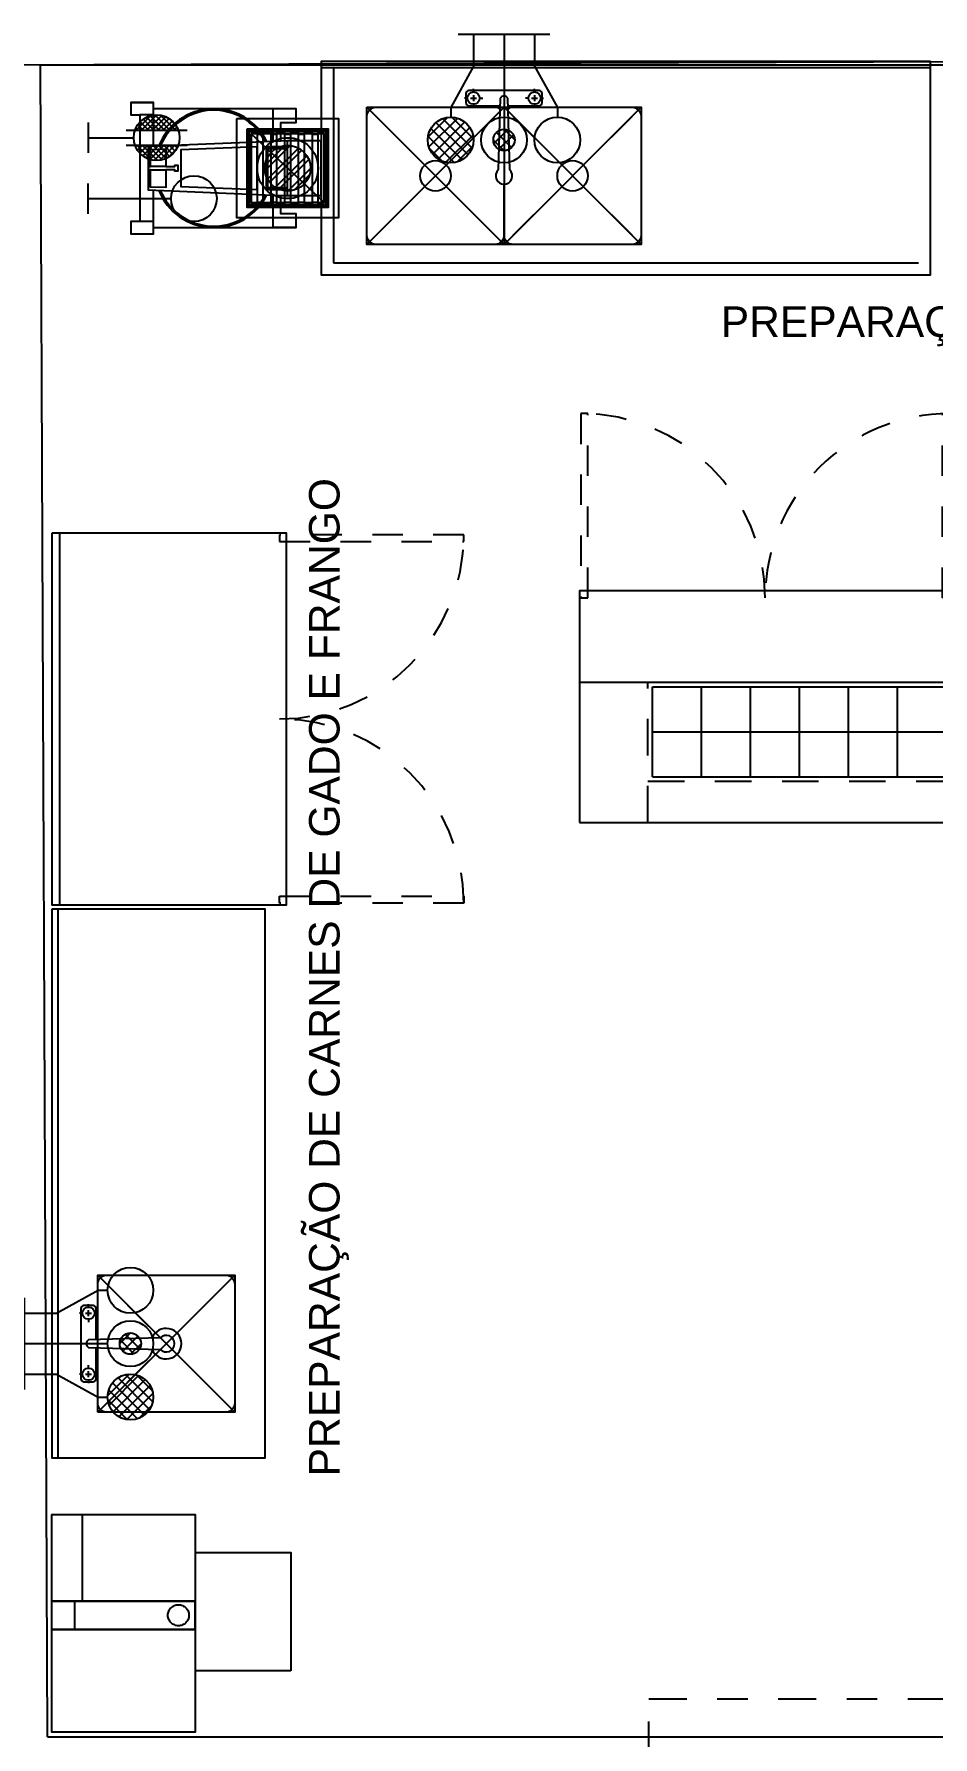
# Model space of a CAD drawing. Header units: metres. Extents: x 4708.8 to 4736.9, y 4064.2 to 4079.8.
# Drawn here: x 4715.77 to 4718.72, y 4074.21 to 4079.79 of the extents above; entities that cross this region are included whole.
import ezdxf
from ezdxf.enums import TextEntityAlignment as Align

# ---------------------------------------------------------------- set-up
doc = ezdxf.new("R2010")
doc.units = ezdxf.units.M
for name, pattern in [('DASHDOT', [1, 0.5, -0.25, 0, -0.25]), ('DIS', [0.09, 0.06, -0.03]), ('DX2', [0.18, 0.12, -0.06]), ('HIDDEN', [0.375, 0.25, -0.125])]:
    doc.linetypes.add(name, pattern=pattern)
for name, color, linetype in [('CONTORNO', 8, 'Continuous'), ('ELEC', 10, 'Continuous'), ('EQ_FAB', 5, 'Continuous'), ('MUEBLESSE', 253, 'Continuous'), ('PLOM', 150, 'Continuous'), ('TXT', 6, 'Continuous')]:
    doc.layers.add(name, color=color, linetype=linetype)
doc.styles.get("Standard").update_dxf_attribs({"font": 'arial.ttf'})

# ---------------------------------------------------------------- blocks, each defined once
blk = doc.blocks.new('AF_M')
at = {"layer": 'PLOM'}
for p, q in [((0, -0.05), (0, 0.05)), ((0, 0), (0.2724, 0))]:
    blk.add_line(p, q, dxfattribs=at)
blk.add_circle((0.3474, 0), 0.075, dxfattribs=at)
blk = doc.blocks.new('*X12')
at = {"color": 0}
for p, q in [((11.912, 9.5078), (11.9952, 9.5911)), ((11.912, 9.5255), (11.9775, 9.591)), ((11.9205, 9.481), (12.0221, 9.5826)), ((11.9275, 9.4703), (12.0328, 9.5756)), ((11.946, 9.4534), (12.0496, 9.5571)), ((11.9576, 9.4474), (12.0557, 9.5455)), ((11.9872, 9.4416), (12.0615, 9.5159)), ((12.008, 9.4447), (12.0583, 9.4951))]:
    blk.add_line(p, q, dxfattribs=at)
blk = doc.blocks.new('COLADERA')
at = {"layer": 'PLOM'}
for radius in [0.1, 0.075]:
    blk.add_circle((0, 0), radius, dxfattribs=at)
blk.add_blockref('*X12', (-11.9865, -9.5166), dxfattribs=at)
blk = doc.blocks.new('*X36')
at = {"color": 0}
for p, q in [((18.9746, 4.9915), (19.022, 5.039)), ((18.9923, 4.9915), (19.0423, 5.0415)), ((19.0501, 4.9915), (19.008, 5.0336)), ((19.0099, 4.9915), (19.0581, 5.0397)), ((19.0678, 4.9915), (19.0207, 5.0386)), ((19.0276, 4.9915), (19.0714, 5.0353)), ((19.0854, 4.9915), (19.0357, 5.0413)), ((19.0453, 4.9915), (19.0829, 5.0291)), ((19.1031, 4.9915), (19.0542, 5.0405)), ((19.1032, 5.0091), (19.084, 5.0283)), ((18.9794, 4.9915), (18.9732, 4.9977)), ((18.9971, 4.9915), (18.9796, 5.009)), ((19.0147, 4.9915), (18.9876, 5.0187)), ((19.0324, 4.9915), (18.997, 5.0269)), ((19.063, 4.9915), (19.0927, 5.0213)), ((19.0806, 4.9915), (19.1011, 5.012)), ((19.0983, 4.9915), (19.108, 5.0012)), ((18.9727, 4.9366), (18.9776, 4.9415)), ((19.0244, 4.8935), (18.9763, 4.9415)), ((18.9789, 4.9252), (18.9953, 4.9415)), ((18.9867, 4.9153), (19.013, 4.9415)), ((19.044, 4.8916), (18.994, 4.9415)), ((18.996, 4.9069), (19.0306, 4.9415)), ((19.0068, 4.9), (19.0483, 4.9415)), ((19.0595, 4.8937), (19.0117, 4.9415)), ((19.0193, 4.8949), (19.066, 4.9415)), ((19.0726, 4.8983), (19.0294, 4.9415)), ((19.034, 4.8919), (19.0837, 4.9415)), ((19.0839, 4.9047), (19.0471, 4.9415)), ((19.0521, 4.8923), (19.1014, 4.9415)), ((19.0936, 4.9126), (19.0647, 4.9415)), ((19.0792, 4.9017), (19.1063, 4.9288)), ((19.1019, 4.9221), (19.0824, 4.9415)), ((19.1086, 4.933), (19.1001, 4.9415))]:
    blk.add_line(p, q, dxfattribs=at)
blk = doc.blocks.new('CONT_D')
at = {"layer": 'ELEC'}
for p, q in [((0, 0.05), (0, -0.05)), ((0, 0), (0.15, 0)), ((0.125, 0.025), (0.325, 0.025)), ((0.125, -0.025), (0.325, -0.025))]:
    blk.add_line(p, q, dxfattribs=at)
blk.add_circle((0.225, 0), 0.075, dxfattribs=at)
blk.add_blockref('*X36', (-18.8165, -4.9665), dxfattribs=at)
blk = doc.blocks.new('T-10-S')
at = {"layer": 'MUEBLESSE'}
for p, q in [((0.05, 0.215), (0.125, 0.215)), ((0.125, 0.175), (0.08, 0.175)), ((0.125, 0.0719), (0.125, 0.195)), ((0.5925, 0.195), (0.5175, 0.195)), ((0.5175, 0.088), (0.5175, 0.195)), ((0.6845, -0.113), (0.4455, 0.113)), ((0.565, -0.09), (0.565, 0.09)), ((0.125, -0.195), (0.125, -0.0719)), ((0.5175, -0.195), (0.5175, -0.088)), ((0.125, -0.175), (0.08, -0.175)), ((0.5925, -0.195), (0.5175, -0.195))]:
    blk.add_line(p, q, dxfattribs=at)
for points in [[(0.08, -0.175), (0.05, -0.175), (0.05, -0.215), (0.125, -0.215), (0.125, -0.195), (0.5925, -0.195), (0.5925, -0.15), (0.5425, -0.15), (0.5425, -0.0891), (0.565, -0.09), (0.675, -0.09), (0.675, 0.09), (0.565, 0.09), (0.5425, 0.0891), (0.5425, 0.15), (0.5925, 0.15), (0.5925, 0.195), (0.125, 0.195), (0.125, 0.215), (0.05, 0.215), (0.05, 0.175), (0.08, 0.175)], [(0.08, -0.175), (0.05, -0.175), (0.05, -0.215), (0.125, -0.215), (0.125, -0.195), (0.5925, -0.195), (0.5925, -0.15), (0.5425, -0.15), (0.5425, -0.0891), (0.565, -0.09), (0.675, -0.09), (0.675, 0.09), (0.565, 0.09), (0.5425, 0.0891), (0.5425, 0.15), (0.5925, 0.15), (0.5925, 0.195), (0.125, 0.195), (0.125, 0.215), (0.05, 0.215), (0.05, 0.175), (0.08, 0.175)], [(0.3967, 0.1618), (0.3967, -0.1618), (0.7333, -0.1618), (0.7333, 0.1618)], [(0.4305, 0.128), (0.4305, -0.128), (0.6995, -0.128), (0.6995, 0.128)], [(0.4335, 0.125), (0.4335, -0.125), (0.6965, -0.125), (0.6965, 0.125)], [(0.6935, -0.1215), (0.4365, -0.1215), (0.4365, 0.1215), (0.6935, 0.1215)], [(0.692, 0.12), (0.438, 0.12), (0.438, -0.12), (0.692, -0.12)], [(0.44, -0.12), (0.44, 0.12), (0.465, 0.12), (0.465, -0.12)], [(0.4455, 0.113), (0.4455, -0.113), (0.6845, -0.113), (0.6845, 0.113)], [(0.485, -0.12), (0.485, 0.12), (0.51, 0.12), (0.51, -0.12)], [(0.53, -0.12), (0.53, 0.12), (0.555, 0.12), (0.555, -0.12)], [(0.575, -0.12), (0.575, 0.12), (0.6, 0.12), (0.6, -0.12)], [(0.62, -0.12), (0.62, 0.12), (0.645, 0.12), (0.645, -0.12)], [(0.665, -0.12), (0.665, 0.12), (0.69, 0.12), (0.69, -0.12)], [(0.115, 0.005), (0.115, 0.0618), (0.165, 0.0638), (0.165, 0.005)], [(0.465, -0.07), (0.465, 0.07), (0.215, 0.0597), (0.215, -0.0597)], [(0.165, -0.005), (0.165, -0.0638), (0.115, -0.0618), (0.115, -0.005)]]:
    blk.add_lwpolyline(points, close=True, dxfattribs=at)
at = {"layer": 'MUEBLESSE', "linetype": 'HIDDEN', "ltscale": 0.13}
blk.add_lwpolyline([(0.3967, 0.1618), (0.3967, -0.1618), (0.7333, -0.1618), (0.7333, 0.1618)], close=True, dxfattribs=at)
at = {"layer": 'MUEBLESSE'}
for points in [[(0.5425, 0.0891), (0.1074, 0.0711), (0.1074, -0.0711), (0.5425, -0.0891)], [(0.485, 0.111), (0.465, 0.111)], [(0.565, 0.07), (0.495, 0.07), (0.495, -0.07), (0.565, -0.07)], [(0.565, -0.065), (0.5, -0.065), (0.5, 0.065), (0.565, 0.065)], [(0.53, 0.111), (0.51, 0.111)], [(0.575, 0.111), (0.555, 0.111)], [(0.62, 0.111), (0.6, 0.111)], [(0.665, 0.111), (0.645, 0.111)], [(0.1074, 0.005), (0.115, 0.005)], [(0.165, 0.005), (0.195, 0.005), (0.195, 0.01), (0.205, 0.01), (0.205, -0.01), (0.195, -0.01), (0.195, -0.005), (0.165, -0.005)], [(0.115, -0.005), (0.1074, -0.005)], [(0.465, -0.111), (0.485, -0.111)], [(0.51, -0.111), (0.53, -0.111)], [(0.555, -0.111), (0.575, -0.111)], [(0.6, -0.111), (0.62, -0.111)], [(0.645, -0.111), (0.665, -0.111)]]:
    blk.add_lwpolyline(points, dxfattribs=at)
for radius, start, end in [(0.195, 26.5633, 158.1595), (0.19, 27.2428, 157.48), (0.195, 201.8405, 333.4367), (0.19, 202.52, 332.7572)]:
    blk.add_arc((0.3227, 0), radius, start, end, dxfattribs=at)
for name, p in [('CONT_D', (-0.09, 0.1)), ('COLADERA', (0.565, 0)), ('AF_M', (-0.09, -0.1))]:
    blk.add_blockref(name, p, dxfattribs=at)
for tag, flags, p in [('PRESION_AGUA', 9, (0.1922, 0)), ('ELECTRICIDAD', 9, (0.4146, 0)), ('H_AGUA', 9, (0.1181, 0)), ('PARTIDA', 1, (0.4887, 0)), ('MODELO', 9, (0.5628, 0)), ('MARCA', 9, (0.6369, 0)), ('AGUA', 9, (0.2663, 0)), ('KW', 9, (0.3404, 0))]:
    blk.add_attdef(tag, text='', height=0.05, rotation=270, dxfattribs=dict(at, flags=flags)).set_placement(p, align=Align.MIDDLE)
blk = doc.blocks.new('*X4')
at = {"color": 0}
for p, q in [((12.4406, 9.9658), (12.4852, 10.0103)), ((12.4983, 9.9524), (12.4488, 10.0019)), ((12.5087, 9.9773), (12.4737, 10.0123)), ((12.473, 9.9423), (12.4387, 9.9766)), ((12.4568, 9.9466), (12.5044, 9.9941)), ((12.4956, 9.95), (12.5009, 9.9554))]:
    blk.add_line(p, q, dxfattribs=at)
blk = doc.blocks.new('*X3')
at = {"color": 0}
for p, q in [((12.2492, 9.9865), (12.3145, 10.0517)), ((12.2523, 9.9542), (12.3468, 10.0487)), ((12.3614, 9.9125), (12.2588, 10.015)), ((12.2646, 9.9311), (12.3699, 10.0364)), ((12.3807, 9.9285), (12.2749, 10.0343)), ((12.2831, 9.9143), (12.3867, 10.0179)), ((12.3938, 9.9508), (12.2971, 10.0474)), ((12.3986, 9.9814), (12.3277, 10.0522)), ((12.3353, 9.9032), (12.2496, 9.9889)), ((12.2952, 9.9079), (12.2543, 9.9489)), ((12.3081, 9.9039), (12.397, 9.9929)), ((12.3449, 9.9054), (12.3956, 9.9561))]:
    blk.add_line(p, q, dxfattribs=at)
blk = doc.blocks.new('H2O_DR_M')
at = {"layer": 'PLOM'}
for p, q in [((0, -0.15), (0, 0.15)), ((0, 0), (0.2724, 0))]:
    blk.add_line(p, q, dxfattribs=at)
for points in [[(0, 0.1), (0.1052, 0.1), (0.2414, 0.175), (0.2724, 0.175)], [(0, -0.1), (0.1052, -0.1), (0.2414, -0.175), (0.2724, -0.175)]]:
    blk.add_lwpolyline(points, dxfattribs=at)
for centre, radius in [((0.3474, 0.175), 0.075), ((0.3474, 0), 0.075), ((0.3474, 0), 0.035), ((0.3474, -0.175), 0.075)]:
    blk.add_circle(centre, radius, dxfattribs=at)
at = {"layer": 'PLOM', "rotation": 90}
for name, p in [('*X4', (10.3247, -12.4737)), ('*X3', (10.3247, -12.4987))]:
    blk.add_blockref(name, p, dxfattribs=at)
blk = doc.blocks.new('TARJ_D_M')
at = {"layer": 'MUEBLESSE'}
for p, q in [((-0.2816, -0.2684), (-0.42, -0.13)), ((-0.03, -0.13), (-0.1684, -0.2684)), ((0.1684, -0.2684), (0.03, -0.13)), ((0.42, -0.13), (0.2816, -0.2684)), ((-0.2816, -0.3816), (-0.42, -0.52)), ((-0.03, -0.52), (-0.1684, -0.3816)), ((0.1684, -0.3816), (0.03, -0.52)), ((0.42, -0.52), (0.2816, -0.3816))]:
    blk.add_line(p, q, dxfattribs=at)
at = {"layer": 'MUEBLESSE', "linetype": 'Continuous'}
for p, q in [((-0.1, -0.56), (-0.1, -0.55)), ((0.1, -0.56), (0.1, -0.55)), ((-0.12, -0.58), (-0.13, -0.58)), ((-0.09, -0.58), (-0.11, -0.58)), ((-0.1, -0.59), (-0.1, -0.57)), ((-0.1, -0.6), (-0.1, -0.61)), ((-0.08, -0.58), (-0.07, -0.58)), ((0.08, -0.58), (0.07, -0.58)), ((0.11, -0.58), (0.09, -0.58)), ((0.1, -0.59), (0.1, -0.57)), ((0.1, -0.6), (0.1, -0.61)), ((0.12, -0.58), (0.13, -0.58))]:
    blk.add_line(p, q, dxfattribs=at)
at = {"layer": 'MUEBLESSE'}
for points in [[(-0.0139, -0.5453, -0.142732), (-0.03, -0.55), (-0.42, -0.55, -0.414214), (-0.45, -0.52), (-0.45, -0.13, -0.414214), (-0.42, -0.1), (-0.03, -0.1, -0.414214), (0, -0.13), (0, -0.2977, -0.414214)], [(0, -0.2977), (0, -0.13, -0.414214), (0.03, -0.1), (0.42, -0.1, -0.414214), (0.45, -0.13), (0.45, -0.52, -0.414214), (0.42, -0.55), (0.03, -0.55, -0.142732), (0.0139, -0.5453)], [(-0.0136, -0.555), (-0.115, -0.555, 0.414214), (-0.125, -0.565), (-0.125, -0.595, 0.414214), (-0.115, -0.605), (0.115, -0.605, 0.414214), (0.125, -0.595), (0.125, -0.565, 0.414214), (0.115, -0.555), (0.0136, -0.555, 0.414214)]]:
    blk.add_lwpolyline(points, format="xyb", dxfattribs=at)
blk.add_lwpolyline([(0.45, -0.55), (-0.45, -0.55), (-0.45, -0.1), (0.45, -0.1)], close=True, dxfattribs=at)
for points in [[(0.45, -0.55), (0, -0.1), (-0.45, -0.55)], [(-0.45, -0.1), (0, -0.55), (0.45, -0.1)], [(0, -0.55), (0, -0.1)]]:
    blk.add_lwpolyline(points, dxfattribs=at)
at = {"layer": 'MUEBLESSE', "linetype": 'Continuous'}
blk.add_lwpolyline([(0.013, -0.58), (0.019, -0.3446, 2.468764), (-0.019, -0.3446), (-0.013, -0.58)], format="xyb", dxfattribs=at)
at = {"layer": 'MUEBLESSE'}
for centre, radius in [((-0.225, -0.325), 0.05), ((0.225, -0.325), 0.05), ((-0.1, -0.58), 0.02), ((0.1, -0.58), 0.02)]:
    blk.add_circle(centre, radius, dxfattribs=at)
blk.add_ellipse((0, -0.55), major_axis=(0, -0.0375), ratio=0.577845, start_param=-0.643445, end_param=0.643445, dxfattribs=at)
at = {"layer": 'MUEBLESSE', "rotation": 90}
blk.add_blockref('H2O_DR_M', (0, -0.79), dxfattribs=at)
blk = doc.blocks.new('*X70')
at = {"color": 0}
for p, q in [((12.093, 8.7696), (12.0943, 8.7708)), ((12.1058, 8.7648), (12.1119, 8.7708)), ((12.1166, 8.7607), (12.1065, 8.7708)), ((12.1187, 8.7599), (12.1296, 8.7708)), ((12.1449, 8.7501), (12.1242, 8.7708)), ((12.1316, 8.7551), (12.1473, 8.7708)), ((12.1732, 8.7395), (12.1418, 8.7708)), ((12.1444, 8.7503), (12.165, 8.7708)), ((12.1573, 8.7455), (12.1826, 8.7708)), ((12.2015, 8.7289), (12.1595, 8.7708)), ((12.1701, 8.7407), (12.2003, 8.7708)), ((12.2297, 8.7183), (12.1772, 8.7708)), ((12.183, 8.7358), (12.218, 8.7708)), ((12.258, 8.7077), (12.1949, 8.7708)), ((12.1958, 8.731), (12.2357, 8.7708)), ((12.2087, 8.7262), (12.2534, 8.7708)), ((12.2863, 8.6971), (12.2125, 8.7708)), ((12.2215, 8.7214), (12.271, 8.7708)), ((12.2896, 8.7115), (12.2302, 8.7708)), ((12.2344, 8.7165), (12.2887, 8.7708)), ((12.2473, 8.7117), (12.2896, 8.7541)), ((12.2896, 8.7291), (12.2479, 8.7708)), ((12.2601, 8.7069), (12.2896, 8.7364)), ((12.2896, 8.7468), (12.2656, 8.7708)), ((12.273, 8.7021), (12.2896, 8.7187)), ((12.2896, 8.7645), (12.2833, 8.7708)), ((12.2858, 8.6973), (12.2896, 8.701))]:
    blk.add_line(p, q, dxfattribs=at)
blk = doc.blocks.new('NAVAJAS')
at = {"layer": 'ELEC'}
blk.add_line((0, 0.125), (0, -0.125), dxfattribs=at)
for points in [[(0.0475, 0.1), (0.0475, 0.165), (0.0875, 0.165), (0.0875, 0.175), (0.0375, 0.175), (0.0375, 0.1)], [(0.075, 0.1), (0, -0.1)], [(0, -0.1), (0.075, -0.1), (0.075, 0.1), (0, 0.1)]]:
    blk.add_lwpolyline(points, dxfattribs=at)
at = {"layer": 'ELEC', "rotation": 270}
blk.add_blockref('*X70', (-8.6958, 12.1896), dxfattribs=at)
blk = doc.blocks.new('St-200-Ai')
at = {"layer": 'MUEBLESSE', "linetype": 'HIDDEN', "ltscale": 0.254}
blk.add_line((-0.3774, -0.275), (-0.285, -0.275), dxfattribs=at)
at = {"layer": 'MUEBLESSE'}
for p, q in [((-0.285, -0.3), (0, -0.3)), ((-0.3774, -0.67), (-0.5133, -0.67)), ((-0.1251, -0.67), (-0.285, -0.67))]:
    blk.add_line(p, q, dxfattribs=at)
blk.add_lwpolyline([(-0.5133, -0.9835), (-0.5133, -0.67), (-0.715, -0.67), (-0.715, -0.2), (0, -0.2), (0, -0.67), (-0.1251, -0.67), (-0.1251, -0.9835)], close=True, dxfattribs=at)
blk.add_lwpolyline([(-0.5133, -0.9835), (-0.5133, -0.67), (-0.715, -0.67), (-0.715, -0.2), (0, -0.2), (0, -0.67), (-0.1251, -0.67), (-0.1251, -0.9835)], close=True, dxfattribs=at)
for points in [[(-0.3774, -0.2), (-0.3774, -0.67), (-0.285, -0.67), (-0.285, -0.2)], [(-0.285, -0.2), (-0.285, -0.67), (-0.3774, -0.67), (-0.3774, -0.2)]]:
    blk.add_lwpolyline(points, dxfattribs=at)
at = {"layer": 'MUEBLESSE', "linetype": 'HIDDEN'}
blk.add_circle((-0.3312, -0.615), 0.0345, dxfattribs=at)
at = {"layer": 'MUEBLESSE', "rotation": 270}
blk.add_blockref('NAVAJAS', (0, 0), dxfattribs=at)
at = {"layer": 'MUEBLESSE'}
for tag, flags, p in [('MARCA', 9, (-0.3174, -0.4685)), ('MODELO', 9, (-0.3174, -0.5426)), ('PARTIDA', 1, (-0.3174, -0.6167)), ('ELECTRICIDAD', 9, (-0.3174, -0.6909)), ('HP', 9, (-0.3174, -0.765))]:
    blk.add_attdef(tag, text='', height=0.05, dxfattribs=dict(at, flags=flags)).set_placement(p, align=Align.MIDDLE)
blk = doc.blocks.new('TWT-48')
at = {"layer": 'MUEBLESSE'}
blk.add_line((0.5946, 0.5996), (-0.6246, 0.5996), dxfattribs=at)
blk.add_line((0.5946, 0.5996), (-0.6246, 0.5996), dxfattribs=at)
blk.add_lwpolyline([(0.5946, 0.6246), (-0.6246, 0.6246), (-0.6246, -0.1454), (0.5946, -0.1454)], close=True, dxfattribs=at)
blk.add_lwpolyline([(0.5946, 0.6246), (-0.6246, 0.6246), (-0.6246, -0.1454), (0.5946, -0.1454)], close=True, dxfattribs=at)
at = {"layer": 'MUEBLESSE', "linetype": 'DIS'}
for points in [[(-0.5968, -0.1223), (-0.5968, -0.7267), (-0.6194, -0.7267), (-0.6194, -0.1223)], [(-0.5968, -0.1223), (-0.5968, -0.7267), (-0.6194, -0.7267), (-0.6194, -0.1223)], [(0.5668, -0.1223), (0.5668, -0.7267), (0.5894, -0.7267), (0.5894, -0.1223)], [(0.5668, -0.1223), (0.5668, -0.7267), (0.5894, -0.7267), (0.5894, -0.1223)]]:
    blk.add_lwpolyline(points, close=True, dxfattribs=at)
for centre, start, end in [((-0.6194, -0.1223), 270, 360), ((-0.6194, -0.1223), 270, 360), ((0.5894, -0.1223), 180, 270), ((0.5894, -0.1223), 180, 270)]:
    blk.add_arc(centre, 0.6044, start, end, dxfattribs=at)
blk = doc.blocks.new('TARJ_S_M')
at = {"layer": 'MUEBLESSE'}
for p, q in [((-0.3816, 0.0566), (-0.52, 0.195)), ((-0.2684, 0.0566), (-0.13, 0.195)), ((-0.52, -0.195), (-0.3816, -0.0566)), ((-0.13, -0.195), (-0.2684, -0.0566))]:
    blk.add_line(p, q, dxfattribs=at)
at = {"layer": 'MUEBLESSE', "linetype": 'Continuous'}
for p, q in [((-0.58, 0.12), (-0.58, 0.13)), ((-0.6, 0.1), (-0.61, 0.1)), ((-0.59, 0.1), (-0.57, 0.1)), ((-0.58, 0.09), (-0.58, 0.11)), ((-0.58, 0.08), (-0.58, 0.07)), ((-0.56, 0.1), (-0.55, 0.1)), ((-0.6, -0.1), (-0.61, -0.1)), ((-0.59, -0.1), (-0.57, -0.1)), ((-0.58, -0.08), (-0.58, -0.07)), ((-0.58, -0.11), (-0.58, -0.09)), ((-0.56, -0.1), (-0.55, -0.1)), ((-0.58, -0.12), (-0.58, -0.13))]:
    blk.add_line(p, q, dxfattribs=at)
at = {"layer": 'MUEBLESSE'}
for points in [[(-0.55, 0.0144), (-0.55, 0.195, -0.414214), (-0.52, 0.225), (-0.13, 0.225, -0.414214), (-0.1, 0.195), (-0.1, -0.195, -0.414214), (-0.13, -0.225), (-0.52, -0.225, -0.414214), (-0.55, -0.195), (-0.55, -0.0144, -0.414214)], [(-0.555, 0.0136), (-0.555, 0.115, 0.414214), (-0.565, 0.125), (-0.595, 0.125, 0.414214), (-0.605, 0.115), (-0.605, -0.115, 0.414214), (-0.595, -0.125), (-0.565, -0.125, 0.414214), (-0.555, -0.115), (-0.555, -0.0136, 0.414214)]]:
    blk.add_lwpolyline(points, format="xyb", dxfattribs=at)
blk.add_lwpolyline([(-0.55, -0.225), (-0.55, 0.225), (-0.1, 0.225), (-0.1, -0.225)], close=True, dxfattribs=at)
for points in [[(-0.55, -0.225), (-0.1, 0.225)], [(-0.55, 0.225), (-0.1, -0.225)]]:
    blk.add_lwpolyline(points, dxfattribs=at)
at = {"layer": 'MUEBLESSE', "linetype": 'Continuous'}
blk.add_lwpolyline([(-0.58, -0.013), (-0.3446, -0.019, 2.468764), (-0.3446, 0.019), (-0.58, 0.013)], format="xyb", dxfattribs=at)
at = {"layer": 'MUEBLESSE'}
for centre in [(-0.58, 0.1), (-0.58, -0.1)]:
    blk.add_circle(centre, 0.02, dxfattribs=at)
blk.add_arc((-0.325, 0), 0.05, 201.5826, 158.4174, dxfattribs=at)
blk.add_ellipse((-0.55, 0), major_axis=(-0.0375, 0), ratio=0.577845, start_param=-0.643445, end_param=0.643445, dxfattribs=at)
blk.add_blockref('H2O_DR_M', (-0.79, 0), dxfattribs=at)
blk = doc.blocks.new('TSSU4812')
at = {"layer": 'MUEBLESSE', "linetype": 'DX2'}
for p, q in [((2.215, 0), (2.215, -0.46)), ((2.215, 0), (2.215, -0.46)), ((2.215, -0.135), (1.22, -0.135)), ((2.215, -0.135), (1.22, -0.135))]:
    blk.add_line(p, q, dxfattribs=at)
at = {"layer": 'MUEBLESSE'}
for p, q in [((2.2, -0.15), (1.235, -0.15)), ((1.235, -0.15), (1.235, -0.445)), ((2.2, -0.15), (1.235, -0.15)), ((1.235, -0.15), (1.235, -0.445)), ((1.3958, -0.15), (1.3958, -0.445)), ((1.3958, -0.15), (1.3958, -0.445)), ((1.5567, -0.15), (1.5567, -0.445)), ((1.5567, -0.15), (1.5567, -0.445)), ((1.7175, -0.15), (1.7175, -0.445)), ((1.7175, -0.15), (1.7175, -0.445)), ((1.8783, -0.15), (1.8783, -0.445)), ((1.8783, -0.15), (1.8783, -0.445)), ((2.0392, -0.15), (2.0392, -0.445)), ((2.0392, -0.15), (2.0392, -0.445)), ((2.2, -0.15), (2.2, -0.445)), ((2.2, -0.15), (2.2, -0.445)), ((2.2, -0.2975), (1.235, -0.2975)), ((2.2, -0.2975), (1.235, -0.2975)), ((2.2, -0.445), (1.235, -0.445)), ((2.2, -0.445), (1.235, -0.445)), ((2.44, -0.46), (1.22, -0.46)), ((2.44, -0.46), (1.22, -0.46))]:
    blk.add_line(p, q, dxfattribs=at)
blk.add_lwpolyline([(2.44, 0), (1.22, 0), (1.22, -0.76), (2.44, -0.76)], close=True, dxfattribs=at)
blk.add_lwpolyline([(2.44, 0), (1.22, 0), (1.22, -0.76), (2.44, -0.76)], close=True, dxfattribs=at)
at = {"layer": 'MUEBLESSE', "linetype": 'DIS'}
for points in [[(1.2479, -0.7368), (1.2479, -1.3416), (1.2252, -1.3416), (1.2252, -0.7368)], [(1.2479, -0.7368), (1.2479, -1.3416), (1.2252, -1.3416), (1.2252, -0.7368)], [(2.4121, -0.7368), (2.4121, -1.3416), (2.4348, -1.3416), (2.4348, -0.7368)], [(2.4121, -0.7368), (2.4121, -1.3416), (2.4348, -1.3416), (2.4348, -0.7368)]]:
    blk.add_lwpolyline(points, close=True, dxfattribs=at)
for centre, start, end in [((1.2252, -0.7368), 270, 360), ((1.2252, -0.7368), 270, 360), ((2.4348, -0.7368), 180, 270), ((2.4348, -0.7368), 180, 270)]:
    blk.add_arc(centre, 0.6048, start, end, dxfattribs=at)

msp = doc.modelspace()

# ---------------------------------------------------------------- linework, layer by layer
at = {"ltscale": 0.5}
for p, q in [((4735.6602, 4079.7567), (4710.9602, 4079.6769)), ((4715.8102, 4074.2072), (4721.4543, 4074.2072))]:
    msp.add_line(p, q, dxfattribs=at)
for points in [[(4715.8102, 4074.2072), (4715.7876, 4079.6925)], [(4715.7876, 4079.6925), (4722.4317, 4079.6925)]]:
    msp.add_lwpolyline(points, dxfattribs=at)
at = {"layer": 'CONTORNO'}
for points in [[(4718.7086, 4079.7038), (4716.7086, 4079.7038), (4716.7086, 4079.0038), (4718.7086, 4079.0038)], [(4715.8252, 4076.9222), (4715.8252, 4075.1222), (4716.5252, 4075.1222), (4716.5252, 4076.9222)]]:
    msp.add_lwpolyline(points, close=True, dxfattribs=at)
at = {"layer": 'EQ_FAB', "color": 7}
msp.add_line((4716.7486, 4079.6838), (4716.7486, 4079.0438), dxfattribs=at)
at = {"layer": 'EQ_FAB', "color": 7, "linetype": 'DASHDOT', "ltscale": 0.25}
msp.add_lwpolyline([(4717.7834, 4074.3322), (4719.7834, 4074.3322), (4719.7834, 4073.9322), (4717.7834, 4073.9322)], close=True, dxfattribs=at)
at = {"layer": 'MUEBLESSE', "ltscale": 0.5}
for p, q in [((4716.7086, 4079.6838), (4718.7086, 4079.6838)), ((4716.7486, 4079.0438), (4718.6686, 4079.0438))]:
    msp.add_line(p, q, dxfattribs=at)
at = {"layer": 'MUEBLESSE'}
msp.add_line((4715.8452, 4075.1222), (4715.8452, 4076.9222), dxfattribs=at)
at = {"layer": 'MUEBLESSE', "ltscale": 0.5}
msp.add_lwpolyline([(4718.7086, 4079.7038), (4716.7086, 4079.7038), (4716.7086, 4079.0038), (4718.7086, 4079.0038)], close=True, dxfattribs=at)
at = {"layer": 'MUEBLESSE', "color": 7}
msp.add_lwpolyline([(4715.8252, 4076.9222), (4715.8252, 4075.1222), (4716.5252, 4075.1222), (4716.5252, 4076.9222)], close=True, dxfattribs=at)

# ---------------------------------------------------------------- block references
at = {"ltscale": 0.5}
for name, p, rotation in [('TARJ_D_M', (4717.3086, 4079.0038), 180), ('TSSU4812', (4719.9959, 4077.2072), 179.9999999999418), ('TWT-48', (4716.4498, 4077.5618), 90), ('St-200-Ai', (4715.6252, 4074.9372), 90)]:
    msp.add_blockref(name, p, dxfattribs=dict(at, rotation=rotation))
for name, p in [('T-10-S', (4716.0336, 4079.3538)), ('TARJ_S_M', (4716.5252, 4075.4972))]:
    msp.add_blockref(name, p, dxfattribs=at)

# ---------------------------------------------------------------- texts
at = {"layer": 'TXT', "ltscale": 0.5}
msp.add_text('PREPARAÇÃO DE FRUTAS E VERDURAS', height=0.1, dxfattribs=at).set_placement((4718.0197, 4078.8003))
msp.add_text('PREPARAÇÃO DE CARNES DE GADO E FRANGO', height=0.1, rotation=90, dxfattribs=at).set_placement((4716.7688, 4075.0617))

doc.saveas('drawing.dxf')
